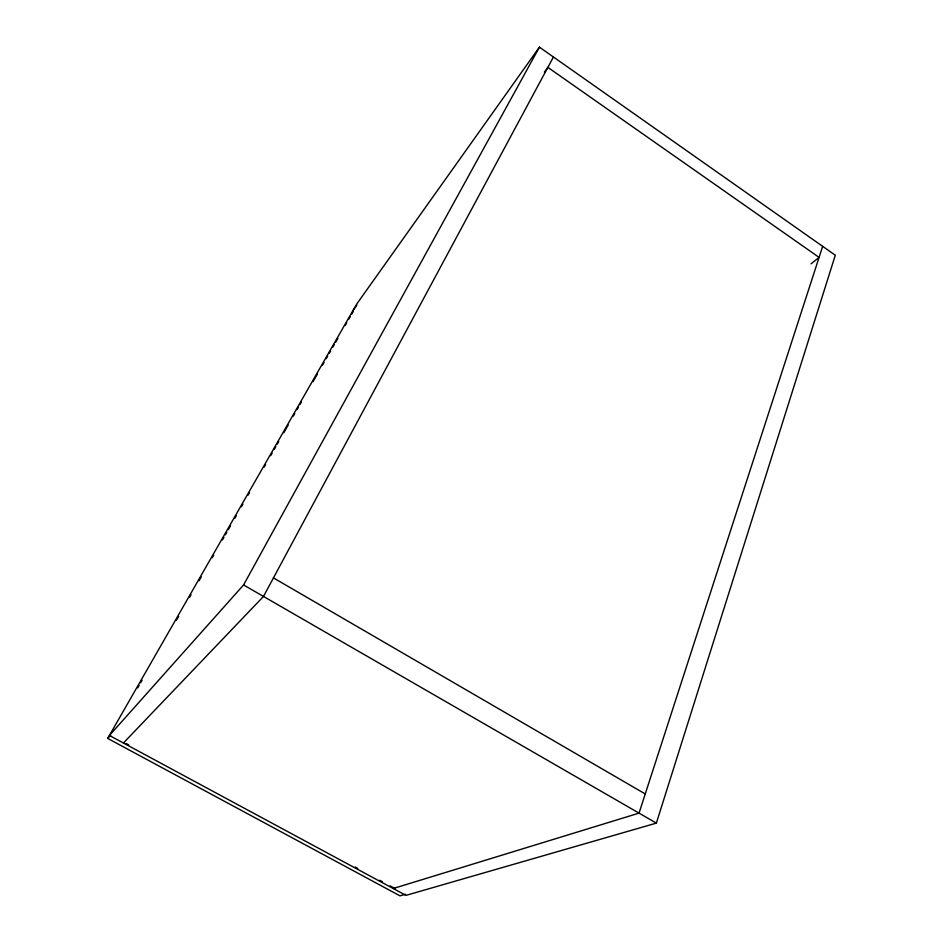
<?xml version="1.0" encoding="UTF-8"?>
<svg xmlns="http://www.w3.org/2000/svg" width="943" height="943" viewBox="0 0 943 943"><rect width="100%" height="100%" fill="white"/><g stroke="black" fill="none" stroke-linecap="round" stroke-linejoin="round"><path stroke-width="1.41" d="M539.42 47.15L243.577 584.955L109.423 735.469L405.961 895.379L656.363 823.121L835.298 255.223L539.42 47.15L356.607 304.2L107.702 738.416L399.985 895.85L405.573 894.223M822.661 246.323L639.036 813.125L393.243 888.518M553.435 57.004L263.486 596.436L123.427 743.013M137.69 687.907L139.151 685.361M140.613 682.803L142.075 680.257M176.424 620.27L178.616 616.451M189.578 597.308L191.04 594.75M199.079 580.711L201.272 576.892M212.234 557.749L213.696 555.191M222.465 539.879L223.927 537.333M225.389 534.775L226.85 532.229M228.312 529.671L230.505 525.84M234.89 518.19L236.351 515.632M241.467 506.697L242.929 504.151M248.033 495.216L249.494 492.659M264.111 467.139L265.572 464.593M270.688 455.658L272.15 453.1M274.342 449.281L275.804 446.723M277.266 444.177L278.727 441.619M283.843 432.684L288.228 425.034M293.344 416.099L294.805 413.541M296.998 409.722L298.459 407.164M299.921 404.618L301.383 402.06M313.076 381.644L317.461 373.982M322.577 365.059L324.038 362.501M326.231 358.67L327.692 356.124M329.154 353.566L330.616 351.02M332.808 347.189L334.27 344.631M335.732 342.085L337.924 338.254M345.232 325.5L346.694 322.942M348.886 319.111L350.348 316.565M351.81 314.007L353.271 311.461M352.564 311.202L356.925 305.072M544.394 72.116L547.871 67.366L819.078 257.392L811.063 263.84M107.702 738.416L110.649 735.127M126.162 743.497L128.755 744.887M355.134 867.006L357.715 868.409M379.711 880.267L382.292 881.658M390.06 885.854L395.235 888.636M243.577 584.955L656.363 823.121M273.446 577.894L645.236 793.947"/></g></svg>
